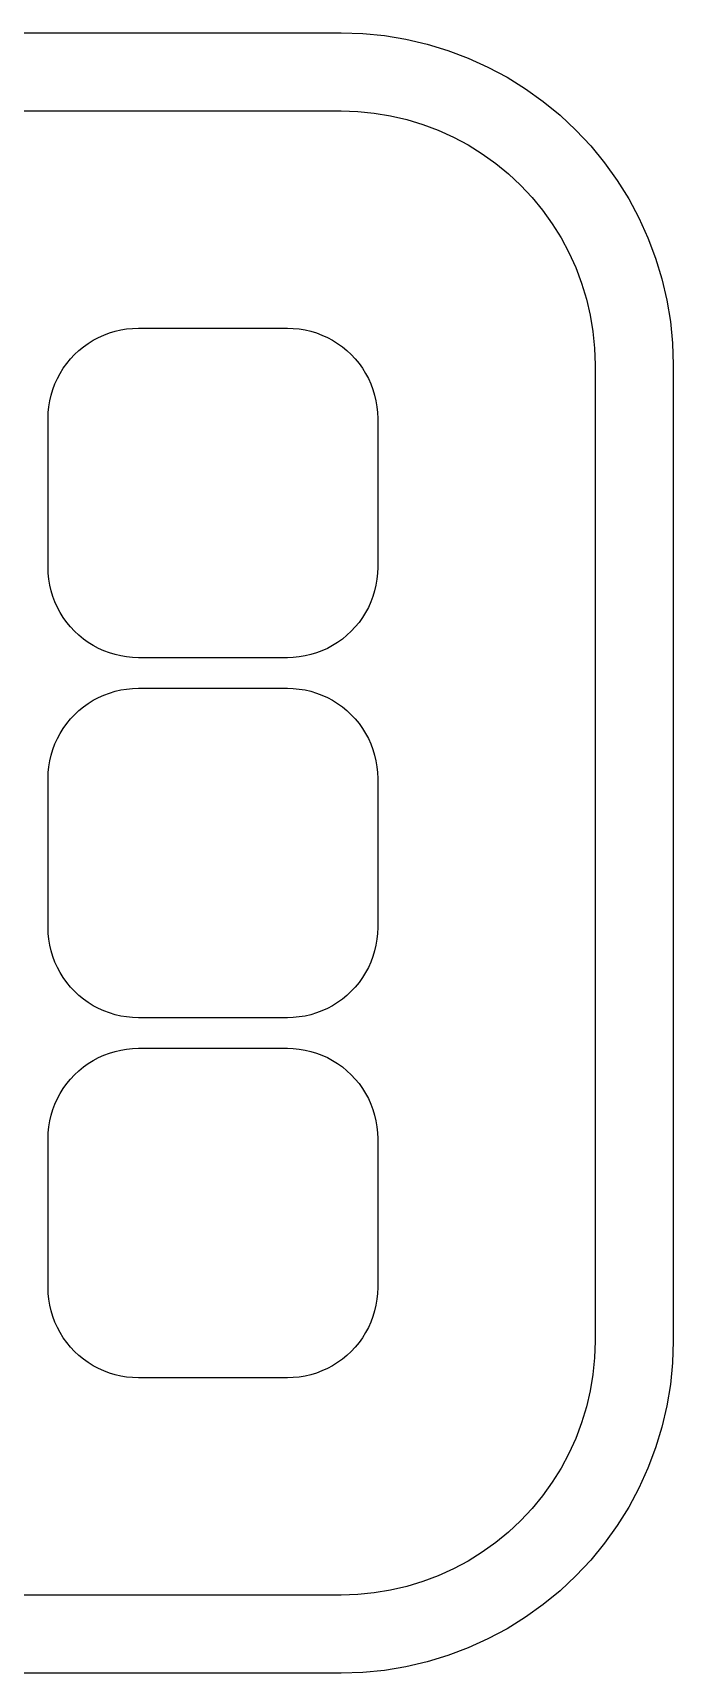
# Model space of a CAD drawing. Extents: x -40 to 40, y -8.1 to 8.1.
# Drawn here: x -30.52 to -24.45, y -7.69 to 7.86 of the extents above; entities that cross this region are included whole.
import ezdxf

# ---------------------------------------------------------------- set-up
doc = ezdxf.new("R2010")
doc.units = 0
doc.layers.get('0').update_dxf_attribs({"color": 3, "linetype": 'CONTINUOUS'})

msp = doc.modelspace()

# ---------------------------------------------------------------- linework, layer by layer
at = {"color": 3}
for p, q in [((-36.852189, 7.864515), (-27.593921, 7.864515)), ((-27.593921, 7.864515), (-27.388045, 7.857776)), ((-27.388045, 7.857776), (-27.18305, 7.837585)), ((-27.18305, 7.837585), (-26.979814, 7.80403)), ((-26.979814, 7.80403), (-26.779208, 7.757257)), ((-26.779208, 7.757257), (-26.582091, 7.697461)), ((-26.582091, 7.697461), (-26.389306, 7.624902)), ((-26.389306, 7.624902), (-26.20168, 7.539891)), ((-26.20168, 7.539891), (-26.020016, 7.442789)), ((-26.020016, 7.442789), (-25.845091, 7.334013)), ((-25.845091, 7.334013), (-25.677656, 7.21403)), ((-25.677656, 7.21403), (-25.518425, 7.083353)), ((-36.852189, 7.123853), (-27.593921, 7.123853)), ((-27.593921, 7.123853), (-27.436486, 7.118699)), ((-27.436486, 7.118699), (-27.279725, 7.10326)), ((-27.279725, 7.10326), (-27.12431, 7.077602)), ((-27.12431, 7.077602), (-26.970905, 7.041832)), ((-26.970905, 7.041832), (-26.820169, 6.996106)), ((-25.518425, 7.083353), (-25.368083, 6.942543)), ((-26.820169, 6.996106), (-26.672745, 6.94062)), ((-26.672745, 6.94062), (-26.529266, 6.875611)), ((-26.529266, 6.875611), (-26.390347, 6.801357)), ((-25.368083, 6.942543), (-25.227272, 6.7922)), ((-26.390347, 6.801357), (-26.256581, 6.718175)), ((-26.256581, 6.718175), (-26.128542, 6.626425)), ((-25.227272, 6.7922), (-25.096595, 6.632971)), ((-26.128542, 6.626425), (-26.006777, 6.526495)), ((-25.096595, 6.632971), (-24.976612, 6.465535)), ((-26.006777, 6.526495), (-25.89181, 6.418816)), ((-25.89181, 6.418816), (-25.784131, 6.303849)), ((-24.976612, 6.465535), (-24.867837, 6.29061)), ((-25.784131, 6.303849), (-25.684201, 6.182085)), ((-24.867837, 6.29061), (-24.770736, 6.108946)), ((-25.684201, 6.182085), (-25.59245, 6.054044)), ((-24.770736, 6.108946), (-24.685723, 5.921319)), ((-25.59245, 6.054044), (-25.509269, 5.920279)), ((-25.509269, 5.920279), (-25.435015, 5.78136)), ((-24.685723, 5.921319), (-24.613164, 5.728535)), ((-25.435015, 5.78136), (-25.370005, 5.63788)), ((-25.370005, 5.63788), (-25.314519, 5.490457)), ((-24.613164, 5.728535), (-24.55337, 5.531417)), ((-25.314519, 5.490457), (-25.268793, 5.339721)), ((-24.55337, 5.531417), (-24.506595, 5.330811)), ((-25.268793, 5.339721), (-25.233025, 5.186315)), ((-24.506595, 5.330811), (-24.47304, 5.127576)), ((-25.233025, 5.186315), (-25.207365, 5.0309)), ((-29.893783, 4.975573), (-29.842738, 4.9987)), ((-29.842738, 4.9987), (-29.790289, 5.018441)), ((-29.790289, 5.018441), (-29.736662, 5.034709)), ((-29.736662, 5.034709), (-29.682085, 5.047434)), ((-29.682085, 5.047434), (-29.626793, 5.056563)), ((-29.626793, 5.056563), (-29.571023, 5.062055)), ((-29.571023, 5.062055), (-29.515012, 5.06389)), ((-29.515012, 5.06389), (-28.103126, 5.06389)), ((-28.103126, 5.06389), (-28.047116, 5.062055)), ((-28.047116, 5.062055), (-27.991345, 5.056563)), ((-27.991345, 5.056563), (-27.936053, 5.047434)), ((-27.936053, 5.047434), (-27.881476, 5.034709)), ((-27.881476, 5.034709), (-27.827849, 5.018441)), ((-27.827849, 5.018441), (-27.7754, 4.9987)), ((-27.7754, 4.9987), (-27.724355, 4.975573)), ((-25.207365, 5.0309), (-25.191926, 4.87414)), ((-24.47304, 5.127576), (-24.45285, 4.922581)), ((-30.120571, 4.813059), (-30.079669, 4.851368)), ((-30.079669, 4.851368), (-30.036349, 4.886919)), ((-30.036349, 4.886919), (-29.990797, 4.919562)), ((-29.990797, 4.919562), (-29.943207, 4.949155)), ((-29.943207, 4.949155), (-29.893783, 4.975573)), ((-27.724355, 4.975573), (-27.674931, 4.949155)), ((-27.674931, 4.949155), (-27.627342, 4.919562)), ((-27.627342, 4.919562), (-27.581789, 4.886919)), ((-27.581789, 4.886919), (-27.538469, 4.851368)), ((-27.538469, 4.851368), (-27.497567, 4.813059)), ((-25.191926, 4.87414), (-25.186772, 4.716705)), ((-24.45285, 4.922581), (-24.44611, 4.716705)), ((-30.256667, 4.635694), (-30.227074, 4.683284)), ((-30.227074, 4.683284), (-30.194432, 4.728836)), ((-30.194432, 4.728836), (-30.15888, 4.772156)), ((-30.15888, 4.772156), (-30.120571, 4.813059)), ((-27.497567, 4.813059), (-27.459258, 4.772156)), ((-27.459258, 4.772156), (-27.423706, 4.728836)), ((-27.423706, 4.728836), (-27.391064, 4.683284)), ((-27.391064, 4.683284), (-27.361471, 4.635694)), ((-25.186772, 4.716705), (-25.186772, -4.541564)), ((-24.44611, 4.716705), (-24.44611, -4.541564)), ((-30.325953, 4.482776), (-30.306213, 4.535225)), ((-30.306213, 4.535225), (-30.283085, 4.58627)), ((-30.283085, 4.58627), (-30.256667, 4.635694)), ((-27.361471, 4.635694), (-27.335054, 4.58627)), ((-27.335054, 4.58627), (-27.311925, 4.535225)), ((-27.311925, 4.535225), (-27.292185, 4.482776)), ((-30.364075, 4.31928), (-30.354946, 4.374572)), ((-30.354946, 4.374572), (-30.342221, 4.429149)), ((-30.342221, 4.429149), (-30.325953, 4.482776)), ((-27.292185, 4.482776), (-27.275917, 4.429149)), ((-27.275917, 4.429149), (-27.263192, 4.374572)), ((-27.263192, 4.374572), (-27.254063, 4.31928)), ((-30.371402, 4.2075), (-30.369568, 4.263511)), ((-30.371402, 2.795613), (-30.371402, 4.2075)), ((-30.369568, 4.263511), (-30.364075, 4.31928)), ((-27.254063, 4.31928), (-27.24857, 4.263511)), ((-27.24857, 4.263511), (-27.246736, 4.2075)), ((-27.246736, 4.2075), (-27.246736, 2.795613)), ((-30.369568, 2.739603), (-30.371402, 2.795613)), ((-30.364075, 2.683832), (-30.369568, 2.739603)), ((-30.354946, 2.62854), (-30.364075, 2.683832)), ((-27.254063, 2.683832), (-27.263192, 2.62854)), ((-27.24857, 2.739603), (-27.254063, 2.683832)), ((-27.246736, 2.795613), (-27.24857, 2.739603)), ((-30.342221, 2.573963), (-30.354946, 2.62854)), ((-30.325953, 2.520337), (-30.342221, 2.573963)), ((-30.306213, 2.467887), (-30.325953, 2.520337)), ((-27.292185, 2.520337), (-27.311925, 2.467887)), ((-27.275917, 2.573963), (-27.292185, 2.520337)), ((-27.263192, 2.62854), (-27.275917, 2.573963)), ((-30.283085, 2.416842), (-30.306213, 2.467887)), ((-30.256667, 2.367418), (-30.283085, 2.416842)), ((-30.227074, 2.31983), (-30.256667, 2.367418)), ((-27.361471, 2.367418), (-27.391064, 2.31983)), ((-27.335054, 2.416842), (-27.361471, 2.367418)), ((-27.311925, 2.467887), (-27.335054, 2.416842)), ((-30.194432, 2.274276), (-30.227074, 2.31983)), ((-30.15888, 2.230956), (-30.194432, 2.274276)), ((-30.120571, 2.190055), (-30.15888, 2.230956)), ((-30.079669, 2.151746), (-30.120571, 2.190055)), ((-27.497567, 2.190055), (-27.538469, 2.151746)), ((-27.459258, 2.230956), (-27.497567, 2.190055)), ((-27.423706, 2.274276), (-27.459258, 2.230956)), ((-27.391064, 2.31983), (-27.423706, 2.274276)), ((-30.036349, 2.116193), (-30.079669, 2.151746)), ((-29.990797, 2.083552), (-30.036349, 2.116193)), ((-29.943207, 2.053959), (-29.990797, 2.083552)), ((-29.893783, 2.027541), (-29.943207, 2.053959)), ((-29.842738, 2.004413), (-29.893783, 2.027541)), ((-27.724355, 2.027541), (-27.7754, 2.004413)), ((-27.674931, 2.053959), (-27.724355, 2.027541)), ((-27.627342, 2.083552), (-27.674931, 2.053959)), ((-27.581789, 2.116193), (-27.627342, 2.083552)), ((-27.538469, 2.151746), (-27.581789, 2.116193)), ((-29.790289, 1.984673), (-29.842738, 2.004413)), ((-29.736662, 1.968405), (-29.790289, 1.984673)), ((-29.682085, 1.95568), (-29.736662, 1.968405)), ((-29.626793, 1.946551), (-29.682085, 1.95568)), ((-29.571023, 1.941057), (-29.626793, 1.946551)), ((-29.515012, 1.939224), (-29.571023, 1.941057)), ((-28.103126, 1.939224), (-29.515012, 1.939224)), ((-28.047116, 1.941057), (-28.103126, 1.939224)), ((-27.991345, 1.946551), (-28.047116, 1.941057)), ((-27.936053, 1.95568), (-27.991345, 1.946551)), ((-27.881476, 1.968405), (-27.936053, 1.95568)), ((-27.827849, 1.984673), (-27.881476, 1.968405)), ((-27.7754, 2.004413), (-27.827849, 1.984673)), ((-29.943207, 1.535168), (-29.893783, 1.561585)), ((-29.893783, 1.561585), (-29.842738, 1.584715)), ((-29.842738, 1.584715), (-29.790289, 1.604454)), ((-29.790289, 1.604454), (-29.736662, 1.620722)), ((-29.736662, 1.620722), (-29.682085, 1.633448)), ((-29.682085, 1.633448), (-29.626793, 1.642577)), ((-29.626793, 1.642577), (-29.571023, 1.64807)), ((-29.571023, 1.64807), (-29.515012, 1.649904)), ((-29.515012, 1.649904), (-28.103126, 1.649904)), ((-28.103126, 1.649904), (-28.047116, 1.64807)), ((-28.047116, 1.64807), (-27.991345, 1.642577)), ((-27.991345, 1.642577), (-27.936053, 1.633448)), ((-27.936053, 1.633448), (-27.881476, 1.620722)), ((-27.881476, 1.620722), (-27.827849, 1.604454)), ((-27.827849, 1.604454), (-27.7754, 1.584715)), ((-27.7754, 1.584715), (-27.724355, 1.561585)), ((-27.724355, 1.561585), (-27.674931, 1.535168)), ((-30.120571, 1.399073), (-30.079669, 1.437382)), ((-30.079669, 1.437382), (-30.036349, 1.472933)), ((-30.036349, 1.472933), (-29.990797, 1.505576)), ((-29.990797, 1.505576), (-29.943207, 1.535168)), ((-27.674931, 1.535168), (-27.627342, 1.505576)), ((-27.627342, 1.505576), (-27.581789, 1.472933)), ((-27.581789, 1.472933), (-27.538469, 1.437382)), ((-27.538469, 1.437382), (-27.497567, 1.399073)), ((-30.256667, 1.221709), (-30.227074, 1.269298)), ((-30.227074, 1.269298), (-30.194432, 1.314851)), ((-30.194432, 1.314851), (-30.15888, 1.35817)), ((-30.15888, 1.35817), (-30.120571, 1.399073)), ((-27.497567, 1.399073), (-27.459258, 1.35817)), ((-27.459258, 1.35817), (-27.423706, 1.314851)), ((-27.423706, 1.314851), (-27.391064, 1.269298)), ((-27.391064, 1.269298), (-27.361471, 1.221709)), ((-30.325953, 1.068791), (-30.306213, 1.121239)), ((-30.306213, 1.121239), (-30.283085, 1.172284)), ((-30.283085, 1.172284), (-30.256667, 1.221709)), ((-27.361471, 1.221709), (-27.335054, 1.172284)), ((-27.335054, 1.172284), (-27.311925, 1.121239)), ((-27.311925, 1.121239), (-27.292185, 1.068791)), ((-30.364075, 0.905295), (-30.354946, 0.960586)), ((-30.354946, 0.960586), (-30.342221, 1.015163)), ((-30.342221, 1.015163), (-30.325953, 1.068791)), ((-27.292185, 1.068791), (-27.275917, 1.015163)), ((-27.275917, 1.015163), (-27.263192, 0.960586)), ((-27.263192, 0.960586), (-27.254063, 0.905295)), ((-30.371402, 0.793513), (-30.369568, 0.849524)), ((-30.371402, -0.618372), (-30.371402, 0.793513)), ((-30.369568, 0.849524), (-30.364075, 0.905295)), ((-27.254063, 0.905295), (-27.24857, 0.849524)), ((-27.24857, 0.849524), (-27.246736, 0.793513)), ((-27.246736, 0.793513), (-27.246736, -0.618372)), ((-30.369568, -0.674384), (-30.371402, -0.618372)), ((-27.246736, -0.618372), (-27.24857, -0.674384)), ((-30.364075, -0.730154), (-30.369568, -0.674384)), ((-30.354946, -0.785445), (-30.364075, -0.730154)), ((-27.254063, -0.730154), (-27.263192, -0.785445)), ((-27.24857, -0.674384), (-27.254063, -0.730154)), ((-30.342221, -0.840022), (-30.354946, -0.785445)), ((-30.325953, -0.893649), (-30.342221, -0.840022)), ((-30.306213, -0.946098), (-30.325953, -0.893649)), ((-27.292185, -0.893649), (-27.311925, -0.946098)), ((-27.275917, -0.840022), (-27.292185, -0.893649)), ((-27.263192, -0.785445), (-27.275917, -0.840022)), ((-30.283085, -0.997145), (-30.306213, -0.946098)), ((-30.256667, -1.046568), (-30.283085, -0.997145)), ((-30.227074, -1.094157), (-30.256667, -1.046568)), ((-27.361471, -1.046568), (-27.391064, -1.094157)), ((-27.335054, -0.997145), (-27.361471, -1.046568)), ((-27.311925, -0.946098), (-27.335054, -0.997145)), ((-30.194432, -1.13971), (-30.227074, -1.094157)), ((-30.15888, -1.183029), (-30.194432, -1.13971)), ((-30.120571, -1.223931), (-30.15888, -1.183029)), ((-30.079669, -1.26224), (-30.120571, -1.223931)), ((-27.497567, -1.223931), (-27.538469, -1.26224)), ((-27.459258, -1.183029), (-27.497567, -1.223931)), ((-27.423706, -1.13971), (-27.459258, -1.183029)), ((-27.391064, -1.094157), (-27.423706, -1.13971)), ((-30.036349, -1.297792), (-30.079669, -1.26224)), ((-29.990797, -1.330434), (-30.036349, -1.297792)), ((-29.943207, -1.360028), (-29.990797, -1.330434)), ((-29.893783, -1.386445), (-29.943207, -1.360028)), ((-29.842738, -1.409573), (-29.893783, -1.386445)), ((-27.724355, -1.386445), (-27.7754, -1.409573)), ((-27.674931, -1.360028), (-27.724355, -1.386445)), ((-27.627342, -1.330434), (-27.674931, -1.360028)), ((-27.581789, -1.297792), (-27.627342, -1.330434)), ((-27.538469, -1.26224), (-27.581789, -1.297792)), ((-29.790289, -1.429314), (-29.842738, -1.409573)), ((-29.736662, -1.445582), (-29.790289, -1.429314)), ((-29.682085, -1.458306), (-29.736662, -1.445582)), ((-29.626793, -1.467435), (-29.682085, -1.458306)), ((-29.571023, -1.472929), (-29.626793, -1.467435)), ((-29.515012, -1.474762), (-29.571023, -1.472929)), ((-28.103126, -1.474762), (-29.515012, -1.474762)), ((-28.047116, -1.472929), (-28.103126, -1.474762)), ((-27.991345, -1.467435), (-28.047116, -1.472929)), ((-27.936053, -1.458306), (-27.991345, -1.467435)), ((-27.881476, -1.445582), (-27.936053, -1.458306)), ((-27.827849, -1.429314), (-27.881476, -1.445582)), ((-27.7754, -1.409573), (-27.827849, -1.429314)), ((-29.943207, -1.878818), (-29.893783, -1.8524)), ((-29.893783, -1.8524), (-29.842738, -1.829271)), ((-29.842738, -1.829271), (-29.790289, -1.809532)), ((-29.790289, -1.809532), (-29.736662, -1.793264)), ((-29.736662, -1.793264), (-29.682085, -1.780538)), ((-29.682085, -1.780538), (-29.626793, -1.771409)), ((-29.626793, -1.771409), (-29.571023, -1.765917)), ((-29.571023, -1.765917), (-29.515012, -1.764083)), ((-29.515012, -1.764083), (-28.103126, -1.764083)), ((-28.103126, -1.764083), (-28.047116, -1.765917)), ((-28.047116, -1.765917), (-27.991345, -1.771409)), ((-27.991345, -1.771409), (-27.936053, -1.780538)), ((-27.936053, -1.780538), (-27.881476, -1.793264)), ((-27.881476, -1.793264), (-27.827849, -1.809532)), ((-27.827849, -1.809532), (-27.7754, -1.829271)), ((-27.7754, -1.829271), (-27.724355, -1.8524)), ((-27.724355, -1.8524), (-27.674931, -1.878818)), ((-30.15888, -2.055815), (-30.120571, -2.014913)), ((-30.120571, -2.014913), (-30.079669, -1.976604)), ((-30.079669, -1.976604), (-30.036349, -1.941053)), ((-30.036349, -1.941053), (-29.990797, -1.90841)), ((-29.990797, -1.90841), (-29.943207, -1.878818)), ((-27.674931, -1.878818), (-27.627342, -1.90841)), ((-27.627342, -1.90841), (-27.581789, -1.941053)), ((-27.581789, -1.941053), (-27.538469, -1.976604)), ((-27.538469, -1.976604), (-27.497567, -2.014913)), ((-27.497567, -2.014913), (-27.459258, -2.055815)), ((-30.256667, -2.192278), (-30.227074, -2.144688)), ((-30.227074, -2.144688), (-30.194432, -2.099136)), ((-30.194432, -2.099136), (-30.15888, -2.055815)), ((-27.459258, -2.055815), (-27.423706, -2.099136)), ((-27.423706, -2.099136), (-27.391064, -2.144688)), ((-27.391064, -2.144688), (-27.361471, -2.192278)), ((-30.325953, -2.345195), (-30.306213, -2.292746)), ((-30.306213, -2.292746), (-30.283085, -2.241701)), ((-30.283085, -2.241701), (-30.256667, -2.192278)), ((-27.361471, -2.192278), (-27.335054, -2.241701)), ((-27.335054, -2.241701), (-27.311925, -2.292746)), ((-27.311925, -2.292746), (-27.292185, -2.345195)), ((-30.364075, -2.508692), (-30.354946, -2.453399)), ((-30.354946, -2.453399), (-30.342221, -2.398822)), ((-30.342221, -2.398822), (-30.325953, -2.345195)), ((-27.292185, -2.345195), (-27.275917, -2.398822)), ((-27.275917, -2.398822), (-27.263192, -2.453399)), ((-27.263192, -2.453399), (-27.254063, -2.508692)), ((-30.371402, -2.620472), (-30.369568, -2.564463)), ((-30.371402, -4.032358), (-30.371402, -2.620472)), ((-30.369568, -2.564463), (-30.364075, -2.508692)), ((-27.254063, -2.508692), (-27.24857, -2.564463)), ((-27.24857, -2.564463), (-27.246736, -2.620472)), ((-27.246736, -2.620472), (-27.246736, -4.032358)), ((-30.369568, -4.088369), (-30.371402, -4.032358)), ((-27.246736, -4.032358), (-27.24857, -4.088369)), ((-30.364075, -4.144139), (-30.369568, -4.088369)), ((-30.354946, -4.199433), (-30.364075, -4.144139)), ((-30.342221, -4.254008), (-30.354946, -4.199433)), ((-27.263192, -4.199433), (-27.275917, -4.254008)), ((-27.254063, -4.144139), (-27.263192, -4.199433)), ((-27.24857, -4.088369), (-27.254063, -4.144139)), ((-30.325953, -4.307637), (-30.342221, -4.254008)), ((-30.306213, -4.360085), (-30.325953, -4.307637)), ((-27.292185, -4.307637), (-27.311925, -4.360085)), ((-27.275917, -4.254008), (-27.292185, -4.307637)), ((-30.283085, -4.411131), (-30.306213, -4.360085)), ((-30.256667, -4.460553), (-30.283085, -4.411131)), ((-30.227074, -4.508144), (-30.256667, -4.460553)), ((-30.194432, -4.553695), (-30.227074, -4.508144)), ((-27.391064, -4.508144), (-27.423706, -4.553695)), ((-27.361471, -4.460553), (-27.391064, -4.508144)), ((-27.335054, -4.411131), (-27.361471, -4.460553)), ((-27.311925, -4.360085), (-27.335054, -4.411131)), ((-30.15888, -4.597015), (-30.194432, -4.553695)), ((-30.120571, -4.637918), (-30.15888, -4.597015)), ((-30.079669, -4.676227), (-30.120571, -4.637918)), ((-27.497567, -4.637918), (-27.538469, -4.676227)), ((-27.459258, -4.597015), (-27.497567, -4.637918)), ((-27.423706, -4.553695), (-27.459258, -4.597015)), ((-25.186772, -4.541564), (-25.191926, -4.698999)), ((-24.44611, -4.541564), (-24.45285, -4.74744)), ((-30.036349, -4.711778), (-30.079669, -4.676227)), ((-29.990797, -4.744421), (-30.036349, -4.711778)), ((-29.943207, -4.774014), (-29.990797, -4.744421)), ((-29.893783, -4.800432), (-29.943207, -4.774014)), ((-29.842738, -4.823559), (-29.893783, -4.800432)), ((-27.724355, -4.800432), (-27.7754, -4.823559)), ((-27.674931, -4.774014), (-27.724355, -4.800432)), ((-27.627342, -4.744421), (-27.674931, -4.774014)), ((-27.581789, -4.711778), (-27.627342, -4.744421)), ((-27.538469, -4.676227), (-27.581789, -4.711778)), ((-25.191926, -4.698999), (-25.207365, -4.855759)), ((-24.45285, -4.74744), (-24.47304, -4.952435)), ((-29.790289, -4.8433), (-29.842738, -4.823559)), ((-29.736662, -4.859567), (-29.790289, -4.8433)), ((-29.682085, -4.872293), (-29.736662, -4.859567)), ((-29.626793, -4.881422), (-29.682085, -4.872293)), ((-29.571023, -4.886914), (-29.626793, -4.881422)), ((-29.515012, -4.888749), (-29.571023, -4.886914)), ((-28.103126, -4.888749), (-29.515012, -4.888749)), ((-28.047116, -4.886914), (-28.103126, -4.888749)), ((-27.991345, -4.881422), (-28.047116, -4.886914)), ((-27.936053, -4.872293), (-27.991345, -4.881422)), ((-27.881476, -4.859567), (-27.936053, -4.872293)), ((-27.827849, -4.8433), (-27.881476, -4.859567)), ((-27.7754, -4.823559), (-27.827849, -4.8433)), ((-25.207365, -4.855759), (-25.233025, -5.011175)), ((-24.47304, -4.952435), (-24.506595, -5.15567)), ((-25.233025, -5.011175), (-25.268793, -5.16458)), ((-25.268793, -5.16458), (-25.314519, -5.315316)), ((-24.506595, -5.15567), (-24.55337, -5.356276)), ((-25.314519, -5.315316), (-25.370005, -5.462739)), ((-24.55337, -5.356276), (-24.613164, -5.553394)), ((-25.370005, -5.462739), (-25.435015, -5.606218)), ((-24.613164, -5.553394), (-24.685723, -5.746179)), ((-25.509269, -5.745138), (-25.59245, -5.878904)), ((-25.435015, -5.606218), (-25.509269, -5.745138)), ((-24.685723, -5.746179), (-24.770736, -5.933804)), ((-25.59245, -5.878904), (-25.684201, -6.006944)), ((-25.684201, -6.006944), (-25.784131, -6.128707)), ((-24.770736, -5.933804), (-24.867837, -6.115469)), ((-25.784131, -6.128707), (-25.89181, -6.243676)), ((-24.867837, -6.115469), (-24.976612, -6.290394)), ((-26.006777, -6.351355), (-26.128542, -6.451283)), ((-25.89181, -6.243676), (-26.006777, -6.351355)), ((-24.976612, -6.290394), (-25.096595, -6.457829)), ((-26.128542, -6.451283), (-26.256581, -6.543036)), ((-25.096595, -6.457829), (-25.227272, -6.617059)), ((-26.390347, -6.626216), (-26.529266, -6.70047)), ((-26.256581, -6.543036), (-26.390347, -6.626216)), ((-25.227272, -6.617059), (-25.368083, -6.767402)), ((-26.820169, -6.820965), (-26.970905, -6.866691)), ((-26.672745, -6.765479), (-26.820169, -6.820965)), ((-26.529266, -6.70047), (-26.672745, -6.765479)), ((-25.368083, -6.767402), (-25.518425, -6.908213)), ((-27.593921, -6.948713), (-36.852189, -6.948713)), ((-27.436486, -6.94356), (-27.593921, -6.948713)), ((-27.279725, -6.92812), (-27.436486, -6.94356)), ((-27.12431, -6.902461), (-27.279725, -6.92812)), ((-26.970905, -6.866691), (-27.12431, -6.902461)), ((-25.518425, -6.908213), (-25.677656, -7.038889)), ((-25.677656, -7.038889), (-25.845091, -7.158873)), ((-26.020016, -7.267647), (-26.20168, -7.36475)), ((-25.845091, -7.158873), (-26.020016, -7.267647)), ((-26.389306, -7.449762), (-26.582091, -7.522321)), ((-26.20168, -7.36475), (-26.389306, -7.449762)), ((-26.779208, -7.582116), (-26.979814, -7.62889)), ((-26.582091, -7.522321), (-26.779208, -7.582116)), ((-27.593921, -7.689374), (-36.852189, -7.689374)), ((-27.388045, -7.682634), (-27.593921, -7.689374)), ((-27.18305, -7.662445), (-27.388045, -7.682634)), ((-26.979814, -7.62889), (-27.18305, -7.662445))]:
    msp.add_line(p, q, dxfattribs=at)

doc.saveas('drawing.dxf')
